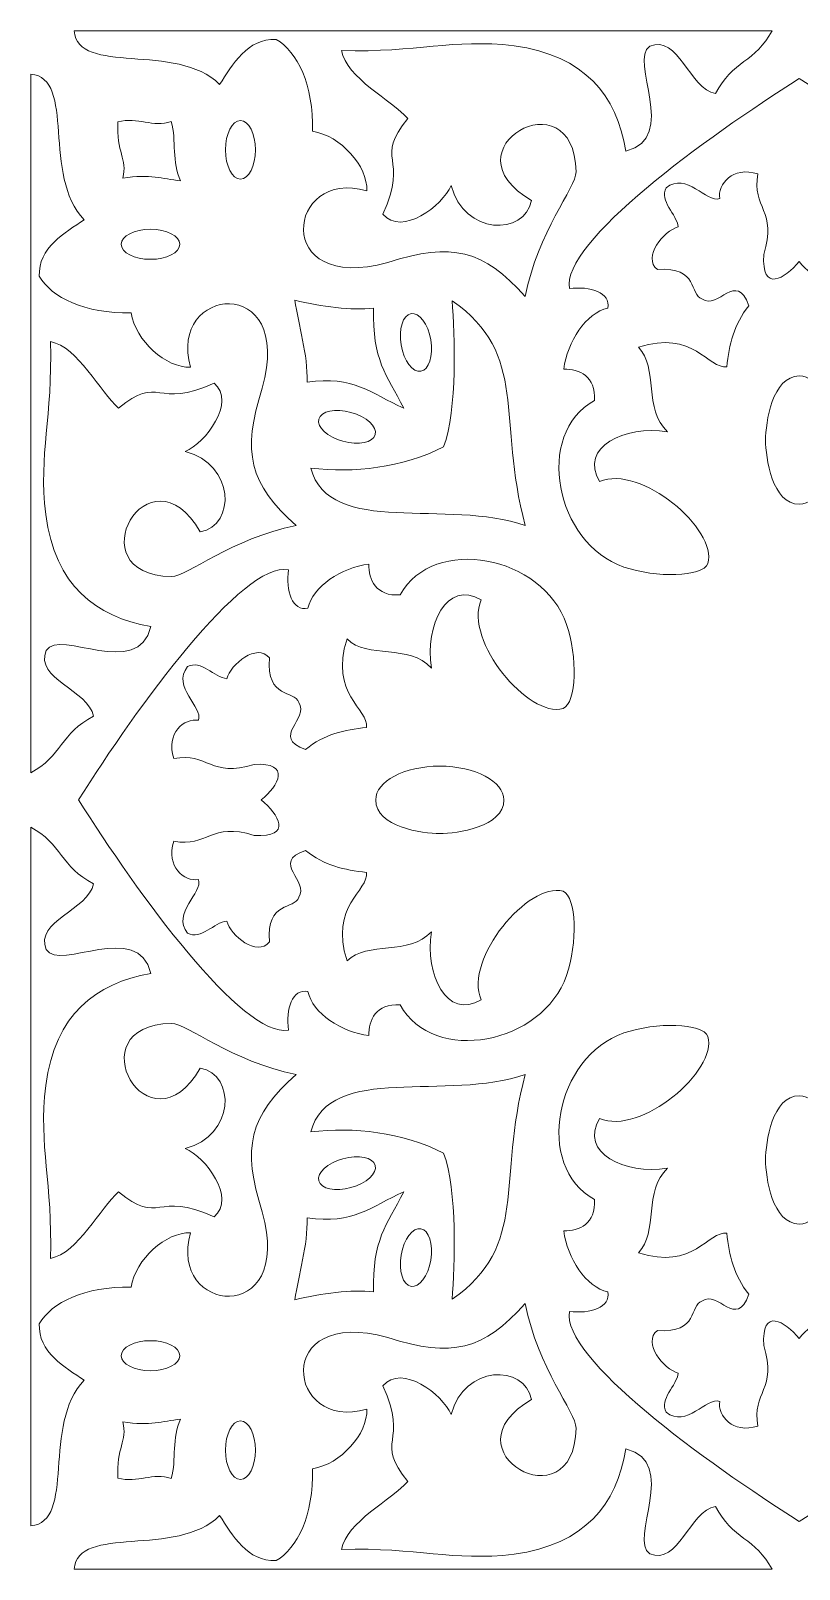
# Model space of a CAD drawing. Header units: centimetres. Extents: x -28.2 to 28.2, y -13.5 to 13.5.
# Drawn here: x 1.09 to 14.64, y -13.55 to 13.55 of the extents above; entities that cross this region are included whole.
import ezdxf

# ---------------------------------------------------------------- set-up
doc = ezdxf.new("R2010")
doc.units = ezdxf.units.CM
doc.header["$MEASUREMENT"] = 0
doc.layers.add('layer 1', color=7, linetype='Continuous')

msp = doc.modelspace()

# ---------------------------------------------------------------- linework, layer by layer
at = {"layer": 'layer 1', "color": 177, "lineweight": 9}
for centre in [(4.78899, 11.44987), (4.78899, -11.44987)]:
    msp.add_ellipse(centre, major_axis=(0, 0.51492), ratio=0.51343898, dxfattribs=at)
for points, knots in [([(1.86028, 13.54666), (1.91708, 12.74569), (3.65902, 13.35753), (4.42251, 12.60222), (4.42251, 12.60222), (4.64876, 12.94321), (4.91335, 13.41986), (5.41798, 13.39533), (5.41798, 13.39533), (5.78962, 13.1803), (6.0822, 12.59134), (6.05859, 11.77782), (6.05859, 11.77782), (6.55737, 11.70039), (7.03469, 11.16147), (7.01855, 10.7275), (7.01855, 10.7275), (5.60051, 11.14923), (5.33435, 8.89416), (7.38539, 9.46687), (7.38539, 9.46687), (8.51614, 9.82556), (9.07721, 9.69251), (9.80791, 8.86842), (9.80791, 8.86842), (10.03638, 10.01052), (10.69875, 10.78048), (10.70679, 11.06525), (10.70679, 11.06525), (10.67194, 12.78261), (8.34992, 11.45726), (9.92081, 10.55796), (9.92081, 10.55796), (9.8, 9.92622), (8.72969, 9.94962), (8.50188, 10.82218), (8.50188, 10.82218), (8.35239, 10.46174), (7.63629, 9.92409), (7.29967, 10.31461), (7.29967, 10.31461), (7.77187, 11.33689), (7.13046, 11.27958), (7.74287, 11.99894), (7.74287, 11.99894), (7.45386, 12.31979), (6.65884, 12.71584), (6.56895, 13.19862), (6.56895, 13.19862), (7.91881, 13.15823), (8.51627, 13.41196), (9.61306, 13.28264), (9.61306, 13.28264), (10.86597, 13.11051), (11.41597, 12.40588), (11.58422, 11.42907), (11.58422, 11.42907), (12.53617, 11.65205), (11.6156, 13.03098), (12.00648, 13.27423), (12.00648, 13.27423), (12.50677, 13.48683), (12.70366, 12.52451), (13.16632, 12.44046), (13.16632, 12.44046), (13.4487, 13.01057), (13.88192, 13.00326), (14.16004, 13.54668), (14.16004, 13.54668), (14.16004, 13.54668), (1.86028, 13.54666), (1.86028, 13.54666)], [0, 0, 0, 0, 0.05263158, 0.05263158, 0.05263158, 0.05263158, 0.10526316, 0.10526316, 0.10526316, 0.10526316, 0.15789474, 0.15789474, 0.15789474, 0.15789474, 0.21052632, 0.21052632, 0.21052632, 0.21052632, 0.26315789, 0.26315789, 0.26315789, 0.26315789, 0.31578947, 0.31578947, 0.31578947, 0.31578947, 0.36842105, 0.36842105, 0.36842105, 0.36842105, 0.42105263, 0.42105263, 0.42105263, 0.42105263, 0.47368421, 0.47368421, 0.47368421, 0.47368421, 0.52631579, 0.52631579, 0.52631579, 0.52631579, 0.57894737, 0.57894737, 0.57894737, 0.57894737, 0.63157895, 0.63157895, 0.63157895, 0.63157895, 0.68421053, 0.68421053, 0.68421053, 0.68421053, 0.73684211, 0.73684211, 0.73684211, 0.73684211, 0.78947368, 0.78947368, 0.78947368, 0.78947368, 0.84210526, 0.84210526, 0.84210526, 0.84210526, 0.89473684, 0.89473684, 0.89473684, 0.89473684, 1, 1, 1, 1]), ([(1.09231, 12.78026), (1.89328, 12.72346), (1.28144, 10.98152), (2.03675, 10.21803), (2.03675, 10.21803), (1.69576, 9.99178), (1.21911, 9.72719), (1.24364, 9.22256), (1.24364, 9.22256), (1.45867, 8.85092), (2.04763, 8.55834), (2.86115, 8.58195), (2.86115, 8.58195), (2.93858, 8.08317), (3.4775, 7.60585), (3.91147, 7.62199), (3.91147, 7.62199), (3.48974, 9.04003), (5.74481, 9.30619), (5.1721, 7.25515), (5.1721, 7.25515), (4.81341, 6.1244), (4.94646, 5.56333), (5.77055, 4.83263), (5.77055, 4.83263), (4.62845, 4.60416), (3.85849, 3.94179), (3.57372, 3.93375), (3.57372, 3.93375), (1.85636, 3.9686), (3.18171, 6.29062), (4.08101, 4.71973), (4.08101, 4.71973), (4.71275, 4.84054), (4.68935, 5.91085), (3.81679, 6.13866), (3.81679, 6.13866), (4.17723, 6.28815), (4.71488, 7.00425), (4.32436, 7.34087), (4.32436, 7.34087), (3.30208, 6.86867), (3.35939, 7.51008), (2.64003, 6.89767), (2.64003, 6.89767), (2.31918, 7.18668), (1.92313, 7.9817), (1.44035, 8.07159), (1.44035, 8.07159), (1.48074, 6.72173), (1.22701, 6.12427), (1.35633, 5.02748), (1.35633, 5.02748), (1.52846, 3.77457), (2.23309, 3.22457), (3.2099, 3.05632), (3.2099, 3.05632), (2.98692, 2.10437), (1.60799, 3.02494), (1.36474, 2.63406), (1.36474, 2.63406), (1.15214, 2.13377), (2.11446, 1.93688), (2.19851, 1.47422), (2.19851, 1.47422), (1.6284, 1.19184), (1.63571, 0.75862), (1.09229, 0.4805), (1.09229, 0.4805), (1.09229, 0.4805), (1.09231, 12.78026), (1.09231, 12.78026)], [0, 0, 0, 0, 0.05263158, 0.05263158, 0.05263158, 0.05263158, 0.10526316, 0.10526316, 0.10526316, 0.10526316, 0.15789474, 0.15789474, 0.15789474, 0.15789474, 0.21052632, 0.21052632, 0.21052632, 0.21052632, 0.26315789, 0.26315789, 0.26315789, 0.26315789, 0.31578947, 0.31578947, 0.31578947, 0.31578947, 0.36842105, 0.36842105, 0.36842105, 0.36842105, 0.42105263, 0.42105263, 0.42105263, 0.42105263, 0.47368421, 0.47368421, 0.47368421, 0.47368421, 0.52631579, 0.52631579, 0.52631579, 0.52631579, 0.57894737, 0.57894737, 0.57894737, 0.57894737, 0.63157895, 0.63157895, 0.63157895, 0.63157895, 0.68421053, 0.68421053, 0.68421053, 0.68421053, 0.73684211, 0.73684211, 0.73684211, 0.73684211, 0.78947368, 0.78947368, 0.78947368, 0.78947368, 0.84210526, 0.84210526, 0.84210526, 0.84210526, 0.89473684, 0.89473684, 0.89473684, 0.89473684, 1, 1, 1, 1]), ([(14.64026, 12.70355), (16.27489, 11.67777), (18.8419, 9.81608), (18.69327, 9.00556), (18.69327, 9.00556), (18.32749, 9.05528), (17.95689, 8.93388), (18.01527, 8.66306), (18.01527, 8.66306), (18.39637, 8.57799), (18.73387, 8.06995), (18.79117, 7.58847), (18.79117, 7.58847), (18.52205, 7.59064), (18.21901, 7.46561), (18.25094, 7.03529), (18.25094, 7.03529), (19.3152, 6.44541), (18.94686, 4.52199), (17.73127, 4.10212), (17.73127, 4.10212), (17.16545, 3.91029), (16.35166, 3.92246), (16.24931, 4.16428), (16.24931, 4.16428), (16.07929, 4.77121), (17.43423, 5.91414), (18.16094, 5.60847), (18.16094, 5.60847), (18.52239, 6.22315), (17.71741, 6.59704), (16.96298, 6.48562), (16.96298, 6.48562), (17.39598, 6.87915), (17.1147, 7.61422), (17.47467, 7.97184), (17.47467, 7.97184), (16.5045, 8.29036), (16.24431, 7.58822), (15.91609, 7.62758), (15.91609, 7.62758), (15.87805, 8.01887), (15.79256, 8.3749), (15.53032, 8.70483), (15.53032, 8.70483), (15.74517, 9.3317), (16.06689, 8.62227), (16.35542, 8.82458), (16.35542, 8.82458), (16.57989, 8.89055), (16.40763, 9.40112), (17.14166, 9.34055), (17.14166, 9.34055), (17.41038, 9.56091), (17.03055, 10.02427), (16.77482, 10.09168), (16.77482, 10.09168), (16.79671, 10.31477), (17.11434, 10.54832), (16.98696, 10.78182), (16.98696, 10.78182), (16.628, 11.07169), (16.27536, 10.50805), (16.04323, 10.59121), (16.04323, 10.59121), (16.08185, 10.83987), (15.8211, 11.16969), (15.36885, 11.02584), (15.36885, 11.02584), (15.48381, 10.42668), (15.01934, 10.37852), (15.26643, 9.60902), (15.26643, 9.60902), (15.30478, 8.94989), (14.88667, 9.17592), (14.64026, 9.48394), (14.64026, 9.48394), (14.3866, 9.18218), (13.97411, 8.92096), (14.01415, 9.60902), (14.01415, 9.60902), (14.26124, 10.37852), (13.79677, 10.42668), (13.91173, 11.02584), (13.91173, 11.02584), (13.45948, 11.16969), (13.19873, 10.83987), (13.23735, 10.59121), (13.23735, 10.59121), (13.00522, 10.50805), (12.65258, 11.07169), (12.29362, 10.78182), (12.29362, 10.78182), (12.16624, 10.54832), (12.48387, 10.31477), (12.50576, 10.09168), (12.50576, 10.09168), (12.25003, 10.02427), (11.8702, 9.56091), (12.13892, 9.34055), (12.13892, 9.34055), (12.87295, 9.40112), (12.70069, 8.89055), (12.92516, 8.82458), (12.92516, 8.82458), (13.21369, 8.62227), (13.53541, 9.3317), (13.75026, 8.70483), (13.75026, 8.70483), (13.48802, 8.3749), (13.40253, 8.01887), (13.36449, 7.62758), (13.36449, 7.62758), (13.03627, 7.58822), (12.77608, 8.29036), (11.80591, 7.97184), (11.80591, 7.97184), (12.16588, 7.61422), (11.8846, 6.87915), (12.3176, 6.48562), (12.3176, 6.48562), (11.56317, 6.59704), (10.75819, 6.22315), (11.11964, 5.60847), (11.11964, 5.60847), (11.84635, 5.91414), (13.20129, 4.77121), (13.03127, 4.16428), (13.03127, 4.16428), (12.92892, 3.92246), (12.11513, 3.91029), (11.54931, 4.10212), (11.54931, 4.10212), (10.33372, 4.52199), (9.96538, 6.44541), (11.02964, 7.03529), (11.02964, 7.03529), (11.06157, 7.46561), (10.75853, 7.59064), (10.48941, 7.58847), (10.48941, 7.58847), (10.54671, 8.06995), (10.88421, 8.57799), (11.26531, 8.66306), (11.26531, 8.66306), (11.32369, 8.93388), (10.95309, 9.05528), (10.58731, 9.00556), (10.58731, 9.00556), (10.43868, 9.81608), (13.00563, 11.67777), (14.64026, 12.70355)], [0, 0, 0, 0, 0.02564103, 0.02564103, 0.02564103, 0.02564103, 0.05128205, 0.05128205, 0.05128205, 0.05128205, 0.07692308, 0.07692308, 0.07692308, 0.07692308, 0.1025641, 0.1025641, 0.1025641, 0.1025641, 0.12820513, 0.12820513, 0.12820513, 0.12820513, 0.15384615, 0.15384615, 0.15384615, 0.15384615, 0.17948718, 0.17948718, 0.17948718, 0.17948718, 0.20512821, 0.20512821, 0.20512821, 0.20512821, 0.23076923, 0.23076923, 0.23076923, 0.23076923, 0.25641026, 0.25641026, 0.25641026, 0.25641026, 0.28205128, 0.28205128, 0.28205128, 0.28205128, 0.30769231, 0.30769231, 0.30769231, 0.30769231, 0.33333333, 0.33333333, 0.33333333, 0.33333333, 0.35897436, 0.35897436, 0.35897436, 0.35897436, 0.38461538, 0.38461538, 0.38461538, 0.38461538, 0.41025641, 0.41025641, 0.41025641, 0.41025641, 0.43589744, 0.43589744, 0.43589744, 0.43589744, 0.46153846, 0.46153846, 0.46153846, 0.46153846, 0.48717949, 0.48717949, 0.48717949, 0.48717949, 0.51282051, 0.51282051, 0.51282051, 0.51282051, 0.53846154, 0.53846154, 0.53846154, 0.53846154, 0.56410256, 0.56410256, 0.56410256, 0.56410256, 0.58974359, 0.58974359, 0.58974359, 0.58974359, 0.61538462, 0.61538462, 0.61538462, 0.61538462, 0.64102564, 0.64102564, 0.64102564, 0.64102564, 0.66666667, 0.66666667, 0.66666667, 0.66666667, 0.69230769, 0.69230769, 0.69230769, 0.69230769, 0.71794872, 0.71794872, 0.71794872, 0.71794872, 0.74358974, 0.74358974, 0.74358974, 0.74358974, 0.76923077, 0.76923077, 0.76923077, 0.76923077, 0.79487179, 0.79487179, 0.79487179, 0.79487179, 0.82051282, 0.82051282, 0.82051282, 0.82051282, 0.84615385, 0.84615385, 0.84615385, 0.84615385, 0.87179487, 0.87179487, 0.87179487, 0.87179487, 0.8974359, 0.8974359, 0.8974359, 0.8974359, 0.92307692, 0.92307692, 0.92307692, 0.92307692, 0.94871795, 0.94871795, 0.94871795, 0.94871795, 1, 1, 1, 1]), ([(2.62936, 11.94389), (2.9773, 12.03156), (3.24973, 11.83801), (3.56866, 11.94894), (3.56866, 11.94894), (3.66615, 11.60932), (3.57045, 11.23316), (3.73449, 10.90169), (3.73449, 10.90169), (3.39325, 10.94259), (3.21422, 11.02874), (2.71411, 10.95255), (2.71411, 10.95255), (2.80406, 11.29449), (2.59263, 11.40141), (2.62936, 11.94389)], [0, 0, 0, 0, 0.2, 0.2, 0.2, 0.2, 0.4, 0.4, 0.4, 0.4, 0.6, 0.6, 0.6, 0.6, 1, 1, 1, 1]), ([(2.68823, 9.78618), (2.68823, 9.9322), (2.91877, 10.05056), (3.20315, 10.05056), (3.20315, 10.05056), (3.48754, 10.05056), (3.71808, 9.9322), (3.71808, 9.78618), (3.71808, 9.78618), (3.71808, 9.64016), (3.48754, 9.5218), (3.20315, 9.5218), (3.20315, 9.5218), (2.91877, 9.5218), (2.68823, 9.64016), (2.68823, 9.78618)], [0, 0, 0, 0, 0.2, 0.2, 0.2, 0.2, 0.4, 0.4, 0.4, 0.4, 0.6, 0.6, 0.6, 0.6, 1, 1, 1, 1]), ([(5.74926, 8.80153), (6.21386, 8.68844), (6.75302, 8.61794), (7.13497, 8.66262), (7.13497, 8.66262), (7.11243, 7.73487), (7.362, 7.5023), (7.66695, 6.89838), (7.66695, 6.89838), (7.09046, 7.16523), (6.7789, 7.47668), (5.96358, 7.35974), (5.96358, 7.35974), (5.97995, 7.83726), (5.80869, 8.37163), (5.74926, 8.80153)], [0, 0, 0, 0, 0.2, 0.2, 0.2, 0.2, 0.4, 0.4, 0.4, 0.4, 0.6, 0.6, 0.6, 0.6, 1, 1, 1, 1]), ([(8.52106, 8.7929), (8.56271, 8.19265), (8.61777, 6.87523), (8.3711, 6.21883), (8.3711, 6.21883), (7.63302, 5.84968), (6.79106, 5.7539), (6.02776, 5.84515), (6.02776, 5.84515), (6.35425, 4.61589), (8.45453, 5.32005), (9.80908, 4.83208), (9.80908, 4.83208), (9.30608, 6.72923), (9.88172, 7.8383), (8.52106, 8.7929)], [0, 0, 0, 0, 0.2, 0.2, 0.2, 0.2, 0.4, 0.4, 0.4, 0.4, 0.6, 0.6, 0.6, 0.6, 1, 1, 1, 1]), ([(7.79694, 8.56498), (7.94089, 8.58946), (8.09623, 8.38203), (8.14391, 8.10167), (8.14391, 8.10167), (8.19158, 7.82131), (8.11355, 7.57419), (7.9696, 7.54971), (7.9696, 7.54971), (7.82565, 7.52523), (7.67031, 7.73266), (7.62263, 8.01302), (7.62263, 8.01302), (7.57495, 8.29338), (7.65299, 8.5405), (7.79694, 8.56498)], [0, 0, 0, 0, 0.2, 0.2, 0.2, 0.2, 0.4, 0.4, 0.4, 0.4, 0.6, 0.6, 0.6, 0.6, 1, 1, 1, 1]), ([(14.64028, 5.20766), (14.96822, 5.20766), (15.23457, 5.71367), (15.23457, 6.33759), (15.23457, 6.33759), (15.23457, 6.96151), (14.96821, 7.46751), (14.64027, 7.46751), (14.64027, 7.46751), (14.16352, 7.46751), (14.04601, 6.64183), (14.04601, 6.33759), (14.04601, 6.33759), (14.04601, 6.03334), (14.16351, 5.20766), (14.64028, 5.20766)], [0, 0, 0, 0, 0.2, 0.2, 0.2, 0.2, 0.4, 0.4, 0.4, 0.4, 0.6, 0.6, 0.6, 0.6, 1, 1, 1, 1]), ([(6.17043, 6.70803), (6.20917, 6.84881), (6.46284, 6.90178), (6.73704, 6.82634), (6.73704, 6.82634), (7.01124, 6.75091), (7.20212, 6.57563), (7.16339, 6.43485), (7.16339, 6.43485), (7.12466, 6.29406), (6.87098, 6.24109), (6.59678, 6.31653), (6.59678, 6.31653), (6.32259, 6.39197), (6.1317, 6.56724), (6.17043, 6.70803)], [0, 0, 0, 0, 0.2, 0.2, 0.2, 0.2, 0.4, 0.4, 0.4, 0.4, 0.6, 0.6, 0.6, 0.6, 1, 1, 1, 1]), ([(1.93694, 0.00174), (2.96272, 1.63637), (4.82441, 4.20338), (5.63493, 4.05475), (5.63493, 4.05475), (5.58521, 3.68897), (5.70661, 3.31837), (5.97743, 3.37675), (5.97743, 3.37675), (6.0625, 3.75785), (6.57054, 4.09535), (7.05202, 4.15265), (7.05202, 4.15265), (7.04985, 3.88353), (7.17488, 3.58049), (7.6052, 3.61242), (7.6052, 3.61242), (8.19508, 4.67668), (10.1185, 4.30834), (10.53837, 3.09275), (10.53837, 3.09275), (10.7302, 2.52693), (10.71803, 1.71314), (10.47621, 1.61079), (10.47621, 1.61079), (9.86928, 1.44077), (8.72635, 2.79571), (9.03202, 3.52242), (9.03202, 3.52242), (8.41734, 3.88387), (8.04345, 3.07889), (8.15487, 2.32446), (8.15487, 2.32446), (7.76134, 2.75746), (7.02627, 2.47618), (6.66865, 2.83615), (6.66865, 2.83615), (6.35013, 1.86598), (7.05227, 1.60579), (7.01291, 1.27757), (7.01291, 1.27757), (6.62162, 1.23953), (6.26559, 1.15404), (5.93566, 0.8918), (5.93566, 0.8918), (5.30879, 1.10665), (6.01822, 1.42837), (5.81591, 1.7169), (5.81591, 1.7169), (5.74994, 1.94137), (5.23937, 1.76911), (5.29994, 2.50314), (5.29994, 2.50314), (5.07958, 2.77186), (4.61622, 2.39203), (4.54881, 2.1363), (4.54881, 2.1363), (4.32572, 2.15819), (4.09217, 2.47582), (3.85867, 2.34844), (3.85867, 2.34844), (3.5688, 1.98948), (4.13244, 1.63684), (4.04928, 1.40471), (4.04928, 1.40471), (3.80062, 1.44333), (3.4708, 1.18258), (3.61465, 0.73033), (3.61465, 0.73033), (4.21381, 0.84529), (4.26197, 0.38082), (5.03147, 0.62791), (5.03147, 0.62791), (5.6906, 0.66626), (5.46457, 0.24815), (5.15655, 0.00174), (5.15655, 0.00174), (5.45831, -0.25192), (5.71953, -0.66441), (5.03147, -0.62437), (5.03147, -0.62437), (4.26197, -0.37728), (4.21381, -0.84175), (3.61465, -0.72679), (3.61465, -0.72679), (3.4708, -1.17904), (3.80062, -1.43979), (4.04928, -1.40117), (4.04928, -1.40117), (4.13244, -1.6333), (3.5688, -1.98594), (3.85867, -2.3449), (3.85867, -2.3449), (4.09217, -2.47228), (4.32572, -2.15465), (4.54881, -2.13276), (4.54881, -2.13276), (4.61622, -2.38849), (5.07958, -2.76832), (5.29994, -2.4996), (5.29994, -2.4996), (5.23937, -1.76557), (5.74994, -1.93783), (5.81591, -1.71336), (5.81591, -1.71336), (6.01822, -1.42483), (5.30879, -1.10311), (5.93566, -0.88826), (5.93566, -0.88826), (6.26559, -1.1505), (6.62162, -1.23599), (7.01291, -1.27403), (7.01291, -1.27403), (7.05227, -1.60225), (6.35013, -1.86244), (6.66865, -2.83261), (6.66865, -2.83261), (7.02627, -2.47264), (7.76134, -2.75392), (8.15487, -2.32092), (8.15487, -2.32092), (8.04345, -3.07535), (8.41734, -3.88033), (9.03202, -3.51888), (9.03202, -3.51888), (8.72635, -2.79217), (9.86928, -1.43723), (10.47621, -1.60725), (10.47621, -1.60725), (10.71803, -1.7096), (10.7302, -2.52339), (10.53837, -3.08921), (10.53837, -3.08921), (10.1185, -4.3048), (8.19508, -4.67314), (7.6052, -3.60888), (7.6052, -3.60888), (7.17488, -3.57695), (7.04985, -3.87999), (7.05202, -4.14911), (7.05202, -4.14911), (6.57054, -4.09181), (6.0625, -3.75431), (5.97743, -3.37321), (5.97743, -3.37321), (5.70661, -3.31483), (5.58521, -3.68543), (5.63493, -4.05121), (5.63493, -4.05121), (4.82441, -4.19984), (2.96272, -1.63289), (1.93694, 0.00174)], [0, 0, 0, 0, 0.02564103, 0.02564103, 0.02564103, 0.02564103, 0.05128205, 0.05128205, 0.05128205, 0.05128205, 0.07692308, 0.07692308, 0.07692308, 0.07692308, 0.1025641, 0.1025641, 0.1025641, 0.1025641, 0.12820513, 0.12820513, 0.12820513, 0.12820513, 0.15384615, 0.15384615, 0.15384615, 0.15384615, 0.17948718, 0.17948718, 0.17948718, 0.17948718, 0.20512821, 0.20512821, 0.20512821, 0.20512821, 0.23076923, 0.23076923, 0.23076923, 0.23076923, 0.25641026, 0.25641026, 0.25641026, 0.25641026, 0.28205128, 0.28205128, 0.28205128, 0.28205128, 0.30769231, 0.30769231, 0.30769231, 0.30769231, 0.33333333, 0.33333333, 0.33333333, 0.33333333, 0.35897436, 0.35897436, 0.35897436, 0.35897436, 0.38461538, 0.38461538, 0.38461538, 0.38461538, 0.41025641, 0.41025641, 0.41025641, 0.41025641, 0.43589744, 0.43589744, 0.43589744, 0.43589744, 0.46153846, 0.46153846, 0.46153846, 0.46153846, 0.48717949, 0.48717949, 0.48717949, 0.48717949, 0.51282051, 0.51282051, 0.51282051, 0.51282051, 0.53846154, 0.53846154, 0.53846154, 0.53846154, 0.56410256, 0.56410256, 0.56410256, 0.56410256, 0.58974359, 0.58974359, 0.58974359, 0.58974359, 0.61538462, 0.61538462, 0.61538462, 0.61538462, 0.64102564, 0.64102564, 0.64102564, 0.64102564, 0.66666667, 0.66666667, 0.66666667, 0.66666667, 0.69230769, 0.69230769, 0.69230769, 0.69230769, 0.71794872, 0.71794872, 0.71794872, 0.71794872, 0.74358974, 0.74358974, 0.74358974, 0.74358974, 0.76923077, 0.76923077, 0.76923077, 0.76923077, 0.79487179, 0.79487179, 0.79487179, 0.79487179, 0.82051282, 0.82051282, 0.82051282, 0.82051282, 0.84615385, 0.84615385, 0.84615385, 0.84615385, 0.87179487, 0.87179487, 0.87179487, 0.87179487, 0.8974359, 0.8974359, 0.8974359, 0.8974359, 0.92307692, 0.92307692, 0.92307692, 0.92307692, 0.94871795, 0.94871795, 0.94871795, 0.94871795, 1, 1, 1, 1]), ([(9.43283, 0.00176), (9.43283, 0.3297), (8.92682, 0.59605), (8.3029, 0.59605), (8.3029, 0.59605), (7.67898, 0.59605), (7.17298, 0.32969), (7.17298, 0.00175), (7.17298, 0.00175), (7.17298, -0.475), (7.99866, -0.59251), (8.3029, -0.59251), (8.3029, -0.59251), (8.60715, -0.59251), (9.43283, -0.47501), (9.43283, 0.00176)], [0, 0, 0, 0, 0.2, 0.2, 0.2, 0.2, 0.4, 0.4, 0.4, 0.4, 0.6, 0.6, 0.6, 0.6, 1, 1, 1, 1]), ([(1.09231, -12.78026), (1.89328, -12.72346), (1.28144, -10.98152), (2.03675, -10.21803), (2.03675, -10.21803), (1.69576, -9.99178), (1.21911, -9.72719), (1.24364, -9.22256), (1.24364, -9.22256), (1.45867, -8.85092), (2.04763, -8.55834), (2.86115, -8.58195), (2.86115, -8.58195), (2.93858, -8.08317), (3.4775, -7.60585), (3.91147, -7.62199), (3.91147, -7.62199), (3.48974, -9.04003), (5.74481, -9.30619), (5.1721, -7.25515), (5.1721, -7.25515), (4.81341, -6.1244), (4.94646, -5.56333), (5.77055, -4.83263), (5.77055, -4.83263), (4.62845, -4.60416), (3.85849, -3.94179), (3.57372, -3.93375), (3.57372, -3.93375), (1.85636, -3.9686), (3.18171, -6.29062), (4.08101, -4.71973), (4.08101, -4.71973), (4.71275, -4.84054), (4.68935, -5.91085), (3.81679, -6.13866), (3.81679, -6.13866), (4.17723, -6.28815), (4.71488, -7.00425), (4.32436, -7.34087), (4.32436, -7.34087), (3.30208, -6.86867), (3.35939, -7.51008), (2.64003, -6.89767), (2.64003, -6.89767), (2.31918, -7.18668), (1.92313, -7.9817), (1.44035, -8.07159), (1.44035, -8.07159), (1.48074, -6.72173), (1.22701, -6.12427), (1.35633, -5.02748), (1.35633, -5.02748), (1.52846, -3.77457), (2.23309, -3.22457), (3.2099, -3.05632), (3.2099, -3.05632), (2.98692, -2.10437), (1.60799, -3.02494), (1.36474, -2.63406), (1.36474, -2.63406), (1.15214, -2.13377), (2.11446, -1.93688), (2.19851, -1.47422), (2.19851, -1.47422), (1.6284, -1.19184), (1.63571, -0.75862), (1.09229, -0.4805), (1.09229, -0.4805), (1.09229, -0.4805), (1.09231, -12.78026), (1.09231, -12.78026)], [0, 0, 0, 0, 0.05263158, 0.05263158, 0.05263158, 0.05263158, 0.10526316, 0.10526316, 0.10526316, 0.10526316, 0.15789474, 0.15789474, 0.15789474, 0.15789474, 0.21052632, 0.21052632, 0.21052632, 0.21052632, 0.26315789, 0.26315789, 0.26315789, 0.26315789, 0.31578947, 0.31578947, 0.31578947, 0.31578947, 0.36842105, 0.36842105, 0.36842105, 0.36842105, 0.42105263, 0.42105263, 0.42105263, 0.42105263, 0.47368421, 0.47368421, 0.47368421, 0.47368421, 0.52631579, 0.52631579, 0.52631579, 0.52631579, 0.57894737, 0.57894737, 0.57894737, 0.57894737, 0.63157895, 0.63157895, 0.63157895, 0.63157895, 0.68421053, 0.68421053, 0.68421053, 0.68421053, 0.73684211, 0.73684211, 0.73684211, 0.73684211, 0.78947368, 0.78947368, 0.78947368, 0.78947368, 0.84210526, 0.84210526, 0.84210526, 0.84210526, 0.89473684, 0.89473684, 0.89473684, 0.89473684, 1, 1, 1, 1]), ([(14.64026, -12.70355), (16.27489, -11.67777), (18.8419, -9.81608), (18.69327, -9.00556), (18.69327, -9.00556), (18.32749, -9.05528), (17.95689, -8.93388), (18.01527, -8.66306), (18.01527, -8.66306), (18.39637, -8.57799), (18.73387, -8.06995), (18.79117, -7.58847), (18.79117, -7.58847), (18.52205, -7.59064), (18.21901, -7.46561), (18.25094, -7.03529), (18.25094, -7.03529), (19.3152, -6.44541), (18.94686, -4.52199), (17.73127, -4.10212), (17.73127, -4.10212), (17.16545, -3.91029), (16.35166, -3.92246), (16.24931, -4.16428), (16.24931, -4.16428), (16.07929, -4.77121), (17.43423, -5.91414), (18.16094, -5.60847), (18.16094, -5.60847), (18.52239, -6.22315), (17.71741, -6.59704), (16.96298, -6.48562), (16.96298, -6.48562), (17.39598, -6.87915), (17.1147, -7.61422), (17.47467, -7.97184), (17.47467, -7.97184), (16.5045, -8.29036), (16.24431, -7.58822), (15.91609, -7.62758), (15.91609, -7.62758), (15.87805, -8.01887), (15.79256, -8.3749), (15.53032, -8.70483), (15.53032, -8.70483), (15.74517, -9.3317), (16.06689, -8.62227), (16.35542, -8.82458), (16.35542, -8.82458), (16.57989, -8.89055), (16.40763, -9.40112), (17.14166, -9.34055), (17.14166, -9.34055), (17.41038, -9.56091), (17.03055, -10.02427), (16.77482, -10.09168), (16.77482, -10.09168), (16.79671, -10.31477), (17.11434, -10.54832), (16.98696, -10.78182), (16.98696, -10.78182), (16.628, -11.07169), (16.27536, -10.50805), (16.04323, -10.59121), (16.04323, -10.59121), (16.08185, -10.83987), (15.8211, -11.16969), (15.36885, -11.02584), (15.36885, -11.02584), (15.48381, -10.42668), (15.01934, -10.37852), (15.26643, -9.60902), (15.26643, -9.60902), (15.30478, -8.94989), (14.88667, -9.17592), (14.64026, -9.48394), (14.64026, -9.48394), (14.3866, -9.18218), (13.97411, -8.92096), (14.01415, -9.60902), (14.01415, -9.60902), (14.26124, -10.37852), (13.79677, -10.42668), (13.91173, -11.02584), (13.91173, -11.02584), (13.45948, -11.16969), (13.19873, -10.83987), (13.23735, -10.59121), (13.23735, -10.59121), (13.00522, -10.50805), (12.65258, -11.07169), (12.29362, -10.78182), (12.29362, -10.78182), (12.16624, -10.54832), (12.48387, -10.31477), (12.50576, -10.09168), (12.50576, -10.09168), (12.25003, -10.02427), (11.8702, -9.56091), (12.13892, -9.34055), (12.13892, -9.34055), (12.87295, -9.40112), (12.70069, -8.89055), (12.92516, -8.82458), (12.92516, -8.82458), (13.21369, -8.62227), (13.53541, -9.3317), (13.75026, -8.70483), (13.75026, -8.70483), (13.48802, -8.3749), (13.40253, -8.01887), (13.36449, -7.62758), (13.36449, -7.62758), (13.03627, -7.58822), (12.77608, -8.29036), (11.80591, -7.97184), (11.80591, -7.97184), (12.16588, -7.61422), (11.8846, -6.87915), (12.3176, -6.48562), (12.3176, -6.48562), (11.56317, -6.59704), (10.75819, -6.22315), (11.11964, -5.60847), (11.11964, -5.60847), (11.84635, -5.91414), (13.20129, -4.77121), (13.03127, -4.16428), (13.03127, -4.16428), (12.92892, -3.92246), (12.11513, -3.91029), (11.54931, -4.10212), (11.54931, -4.10212), (10.33372, -4.52199), (9.96538, -6.44541), (11.02964, -7.03529), (11.02964, -7.03529), (11.06157, -7.46561), (10.75853, -7.59064), (10.48941, -7.58847), (10.48941, -7.58847), (10.54671, -8.06995), (10.88421, -8.57799), (11.26531, -8.66306), (11.26531, -8.66306), (11.32369, -8.93388), (10.95309, -9.05528), (10.58731, -9.00556), (10.58731, -9.00556), (10.43868, -9.81608), (13.00563, -11.67777), (14.64026, -12.70355)], [0, 0, 0, 0, 0.02564103, 0.02564103, 0.02564103, 0.02564103, 0.05128205, 0.05128205, 0.05128205, 0.05128205, 0.07692308, 0.07692308, 0.07692308, 0.07692308, 0.1025641, 0.1025641, 0.1025641, 0.1025641, 0.12820513, 0.12820513, 0.12820513, 0.12820513, 0.15384615, 0.15384615, 0.15384615, 0.15384615, 0.17948718, 0.17948718, 0.17948718, 0.17948718, 0.20512821, 0.20512821, 0.20512821, 0.20512821, 0.23076923, 0.23076923, 0.23076923, 0.23076923, 0.25641026, 0.25641026, 0.25641026, 0.25641026, 0.28205128, 0.28205128, 0.28205128, 0.28205128, 0.30769231, 0.30769231, 0.30769231, 0.30769231, 0.33333333, 0.33333333, 0.33333333, 0.33333333, 0.35897436, 0.35897436, 0.35897436, 0.35897436, 0.38461538, 0.38461538, 0.38461538, 0.38461538, 0.41025641, 0.41025641, 0.41025641, 0.41025641, 0.43589744, 0.43589744, 0.43589744, 0.43589744, 0.46153846, 0.46153846, 0.46153846, 0.46153846, 0.48717949, 0.48717949, 0.48717949, 0.48717949, 0.51282051, 0.51282051, 0.51282051, 0.51282051, 0.53846154, 0.53846154, 0.53846154, 0.53846154, 0.56410256, 0.56410256, 0.56410256, 0.56410256, 0.58974359, 0.58974359, 0.58974359, 0.58974359, 0.61538462, 0.61538462, 0.61538462, 0.61538462, 0.64102564, 0.64102564, 0.64102564, 0.64102564, 0.66666667, 0.66666667, 0.66666667, 0.66666667, 0.69230769, 0.69230769, 0.69230769, 0.69230769, 0.71794872, 0.71794872, 0.71794872, 0.71794872, 0.74358974, 0.74358974, 0.74358974, 0.74358974, 0.76923077, 0.76923077, 0.76923077, 0.76923077, 0.79487179, 0.79487179, 0.79487179, 0.79487179, 0.82051282, 0.82051282, 0.82051282, 0.82051282, 0.84615385, 0.84615385, 0.84615385, 0.84615385, 0.87179487, 0.87179487, 0.87179487, 0.87179487, 0.8974359, 0.8974359, 0.8974359, 0.8974359, 0.92307692, 0.92307692, 0.92307692, 0.92307692, 0.94871795, 0.94871795, 0.94871795, 0.94871795, 1, 1, 1, 1]), ([(8.52106, -8.7929), (8.56271, -8.19265), (8.61777, -6.87523), (8.3711, -6.21883), (8.3711, -6.21883), (7.63302, -5.84968), (6.79106, -5.7539), (6.02776, -5.84515), (6.02776, -5.84515), (6.35425, -4.61589), (8.45453, -5.32005), (9.80908, -4.83208), (9.80908, -4.83208), (9.30608, -6.72923), (9.88172, -7.8383), (8.52106, -8.7929)], [0, 0, 0, 0, 0.2, 0.2, 0.2, 0.2, 0.4, 0.4, 0.4, 0.4, 0.6, 0.6, 0.6, 0.6, 1, 1, 1, 1]), ([(14.64028, -5.20766), (14.96822, -5.20766), (15.23457, -5.71367), (15.23457, -6.33759), (15.23457, -6.33759), (15.23457, -6.96151), (14.96821, -7.46751), (14.64027, -7.46751), (14.64027, -7.46751), (14.16352, -7.46751), (14.04601, -6.64183), (14.04601, -6.33759), (14.04601, -6.33759), (14.04601, -6.03334), (14.16351, -5.20766), (14.64028, -5.20766)], [0, 0, 0, 0, 0.2, 0.2, 0.2, 0.2, 0.4, 0.4, 0.4, 0.4, 0.6, 0.6, 0.6, 0.6, 1, 1, 1, 1]), ([(6.17043, -6.70803), (6.20917, -6.84881), (6.46284, -6.90178), (6.73704, -6.82634), (6.73704, -6.82634), (7.01124, -6.75091), (7.20212, -6.57563), (7.16339, -6.43485), (7.16339, -6.43485), (7.12466, -6.29406), (6.87098, -6.24109), (6.59678, -6.31653), (6.59678, -6.31653), (6.32259, -6.39197), (6.1317, -6.56724), (6.17043, -6.70803)], [0, 0, 0, 0, 0.2, 0.2, 0.2, 0.2, 0.4, 0.4, 0.4, 0.4, 0.6, 0.6, 0.6, 0.6, 1, 1, 1, 1]), ([(5.74926, -8.80153), (6.21386, -8.68844), (6.75302, -8.61794), (7.13497, -8.66262), (7.13497, -8.66262), (7.11243, -7.73487), (7.362, -7.5023), (7.66695, -6.89838), (7.66695, -6.89838), (7.09046, -7.16523), (6.7789, -7.47668), (5.96358, -7.35974), (5.96358, -7.35974), (5.97995, -7.83726), (5.80869, -8.37163), (5.74926, -8.80153)], [0, 0, 0, 0, 0.2, 0.2, 0.2, 0.2, 0.4, 0.4, 0.4, 0.4, 0.6, 0.6, 0.6, 0.6, 1, 1, 1, 1]), ([(7.79694, -8.56498), (7.94089, -8.58946), (8.09623, -8.38203), (8.14391, -8.10167), (8.14391, -8.10167), (8.19158, -7.82131), (8.11355, -7.57419), (7.9696, -7.54971), (7.9696, -7.54971), (7.82565, -7.52523), (7.67031, -7.73266), (7.62263, -8.01302), (7.62263, -8.01302), (7.57495, -8.29338), (7.65299, -8.5405), (7.79694, -8.56498)], [0, 0, 0, 0, 0.2, 0.2, 0.2, 0.2, 0.4, 0.4, 0.4, 0.4, 0.6, 0.6, 0.6, 0.6, 1, 1, 1, 1]), ([(1.86028, -13.54666), (1.91708, -12.74569), (3.65902, -13.35753), (4.42251, -12.60222), (4.42251, -12.60222), (4.64876, -12.94321), (4.91335, -13.41986), (5.41798, -13.39533), (5.41798, -13.39533), (5.78962, -13.1803), (6.0822, -12.59134), (6.05859, -11.77782), (6.05859, -11.77782), (6.55737, -11.70039), (7.03469, -11.16147), (7.01855, -10.7275), (7.01855, -10.7275), (5.60051, -11.14923), (5.33435, -8.89416), (7.38539, -9.46687), (7.38539, -9.46687), (8.51614, -9.82556), (9.07721, -9.69251), (9.80791, -8.86842), (9.80791, -8.86842), (10.03638, -10.01052), (10.69875, -10.78048), (10.70679, -11.06525), (10.70679, -11.06525), (10.67194, -12.78261), (8.34992, -11.45726), (9.92081, -10.55796), (9.92081, -10.55796), (9.8, -9.92622), (8.72969, -9.94962), (8.50188, -10.82218), (8.50188, -10.82218), (8.35239, -10.46174), (7.63629, -9.92409), (7.29967, -10.31461), (7.29967, -10.31461), (7.77187, -11.33689), (7.13046, -11.27958), (7.74287, -11.99894), (7.74287, -11.99894), (7.45386, -12.31979), (6.65884, -12.71584), (6.56895, -13.19862), (6.56895, -13.19862), (7.91881, -13.15823), (8.51627, -13.41196), (9.61306, -13.28264), (9.61306, -13.28264), (10.86597, -13.11051), (11.41597, -12.40588), (11.58422, -11.42907), (11.58422, -11.42907), (12.53617, -11.65205), (11.6156, -13.03098), (12.00648, -13.27423), (12.00648, -13.27423), (12.50677, -13.48683), (12.70366, -12.52451), (13.16632, -12.44046), (13.16632, -12.44046), (13.4487, -13.01057), (13.88192, -13.00326), (14.16004, -13.54668), (14.16004, -13.54668), (14.16004, -13.54668), (1.86028, -13.54666), (1.86028, -13.54666)], [0, 0, 0, 0, 0.05263158, 0.05263158, 0.05263158, 0.05263158, 0.10526316, 0.10526316, 0.10526316, 0.10526316, 0.15789474, 0.15789474, 0.15789474, 0.15789474, 0.21052632, 0.21052632, 0.21052632, 0.21052632, 0.26315789, 0.26315789, 0.26315789, 0.26315789, 0.31578947, 0.31578947, 0.31578947, 0.31578947, 0.36842105, 0.36842105, 0.36842105, 0.36842105, 0.42105263, 0.42105263, 0.42105263, 0.42105263, 0.47368421, 0.47368421, 0.47368421, 0.47368421, 0.52631579, 0.52631579, 0.52631579, 0.52631579, 0.57894737, 0.57894737, 0.57894737, 0.57894737, 0.63157895, 0.63157895, 0.63157895, 0.63157895, 0.68421053, 0.68421053, 0.68421053, 0.68421053, 0.73684211, 0.73684211, 0.73684211, 0.73684211, 0.78947368, 0.78947368, 0.78947368, 0.78947368, 0.84210526, 0.84210526, 0.84210526, 0.84210526, 0.89473684, 0.89473684, 0.89473684, 0.89473684, 1, 1, 1, 1]), ([(2.68823, -9.78618), (2.68823, -9.9322), (2.91877, -10.05056), (3.20315, -10.05056), (3.20315, -10.05056), (3.48754, -10.05056), (3.71808, -9.9322), (3.71808, -9.78618), (3.71808, -9.78618), (3.71808, -9.64016), (3.48754, -9.5218), (3.20315, -9.5218), (3.20315, -9.5218), (2.91877, -9.5218), (2.68823, -9.64016), (2.68823, -9.78618)], [0, 0, 0, 0, 0.2, 0.2, 0.2, 0.2, 0.4, 0.4, 0.4, 0.4, 0.6, 0.6, 0.6, 0.6, 1, 1, 1, 1]), ([(2.62936, -11.94389), (2.9773, -12.03156), (3.24973, -11.83801), (3.56866, -11.94894), (3.56866, -11.94894), (3.66615, -11.60932), (3.57045, -11.23316), (3.73449, -10.90169), (3.73449, -10.90169), (3.39325, -10.94259), (3.21422, -11.02874), (2.71411, -10.95255), (2.71411, -10.95255), (2.80406, -11.29449), (2.59263, -11.40141), (2.62936, -11.94389)], [0, 0, 0, 0, 0.2, 0.2, 0.2, 0.2, 0.4, 0.4, 0.4, 0.4, 0.6, 0.6, 0.6, 0.6, 1, 1, 1, 1])]:
    msp.add_open_spline(points, degree=3, knots=knots, dxfattribs=at)

doc.saveas('drawing.dxf')
